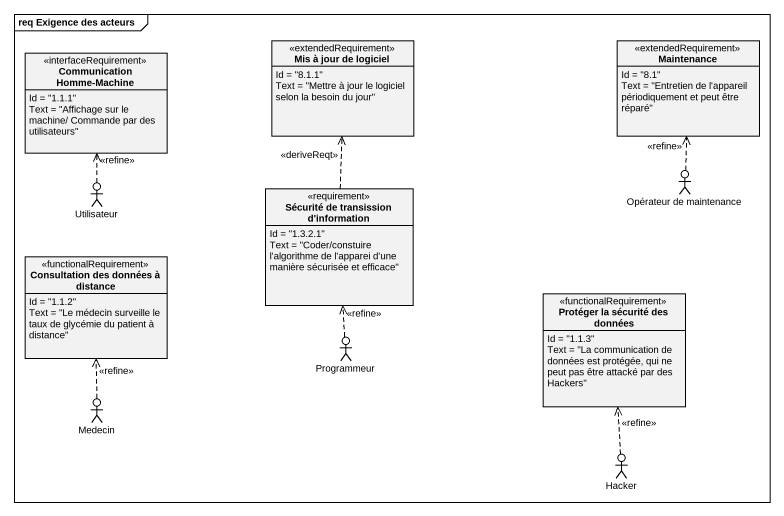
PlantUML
@startuml
mainframe req Exigence des acteurs
allowmixing
hide circle
hide empty members
class "Mis à jour de logiciel" as Mis_à_jour_de_logiciel <<extendedRequirement>> {
  Id = "8.1.1"
  Text = "Mettre à jour le logiciel selon la besoin du jour"
}
class Maintenance <<extendedRequirement>> {
  Id = "8.1"
  Text = "Entretien de l'appareil périodiquement et peut être réparé"
}
class "Communication Homme-Machine" as Communication_Homme_Machine <<interfaceRequirement>> {
  Id = "1.1.1"
  Text = "Affichage sur le machine/ Commande par des utilisateurs"
}
actor Utilisateur
class "Sécurité de transission d'information" as Sécurité_de_transission_d <<requirement>> {
  Id = "1.3.2.1"
  Text = "Coder/constuire l'algorithme de l'apparei d'une manière sécurisée et efficace"
}
actor "Opérateur de maintenance" as Opérateur_de_maintenance
class "Consultation des données à distance" as Consultation_des_données_à <<functionalRequirement>> {
  Id = "1.1.2"
  Text = "Le médecin surveille le taux de glycémie du patient à distance"
}
class "Protéger la sécurité des données" as Protéger_la_sécurité_des <<functionalRequirement>> {
  Id = "1.1.3"
  Text = "La communication de données est protégée, qui ne peut pas être attacké par des Hackers"
}
actor Programmeur
actor Medecin
actor Hacker
Utilisateur .up.> Communication_Homme_Machine : <<refine>>
Sécurité_de_transission_d .up.> Mis_à_jour_de_logiciel : <<deriveReqt>>
Opérateur_de_maintenance .up.> Maintenance : <<refine>>
Programmeur .up.> Sécurité_de_transission_d : <<refine>>
Medecin .up.> Consultation_des_données_à : <<refine>>
Hacker .up.> Protéger_la_sécurité_des : <<refine>>
@enduml
